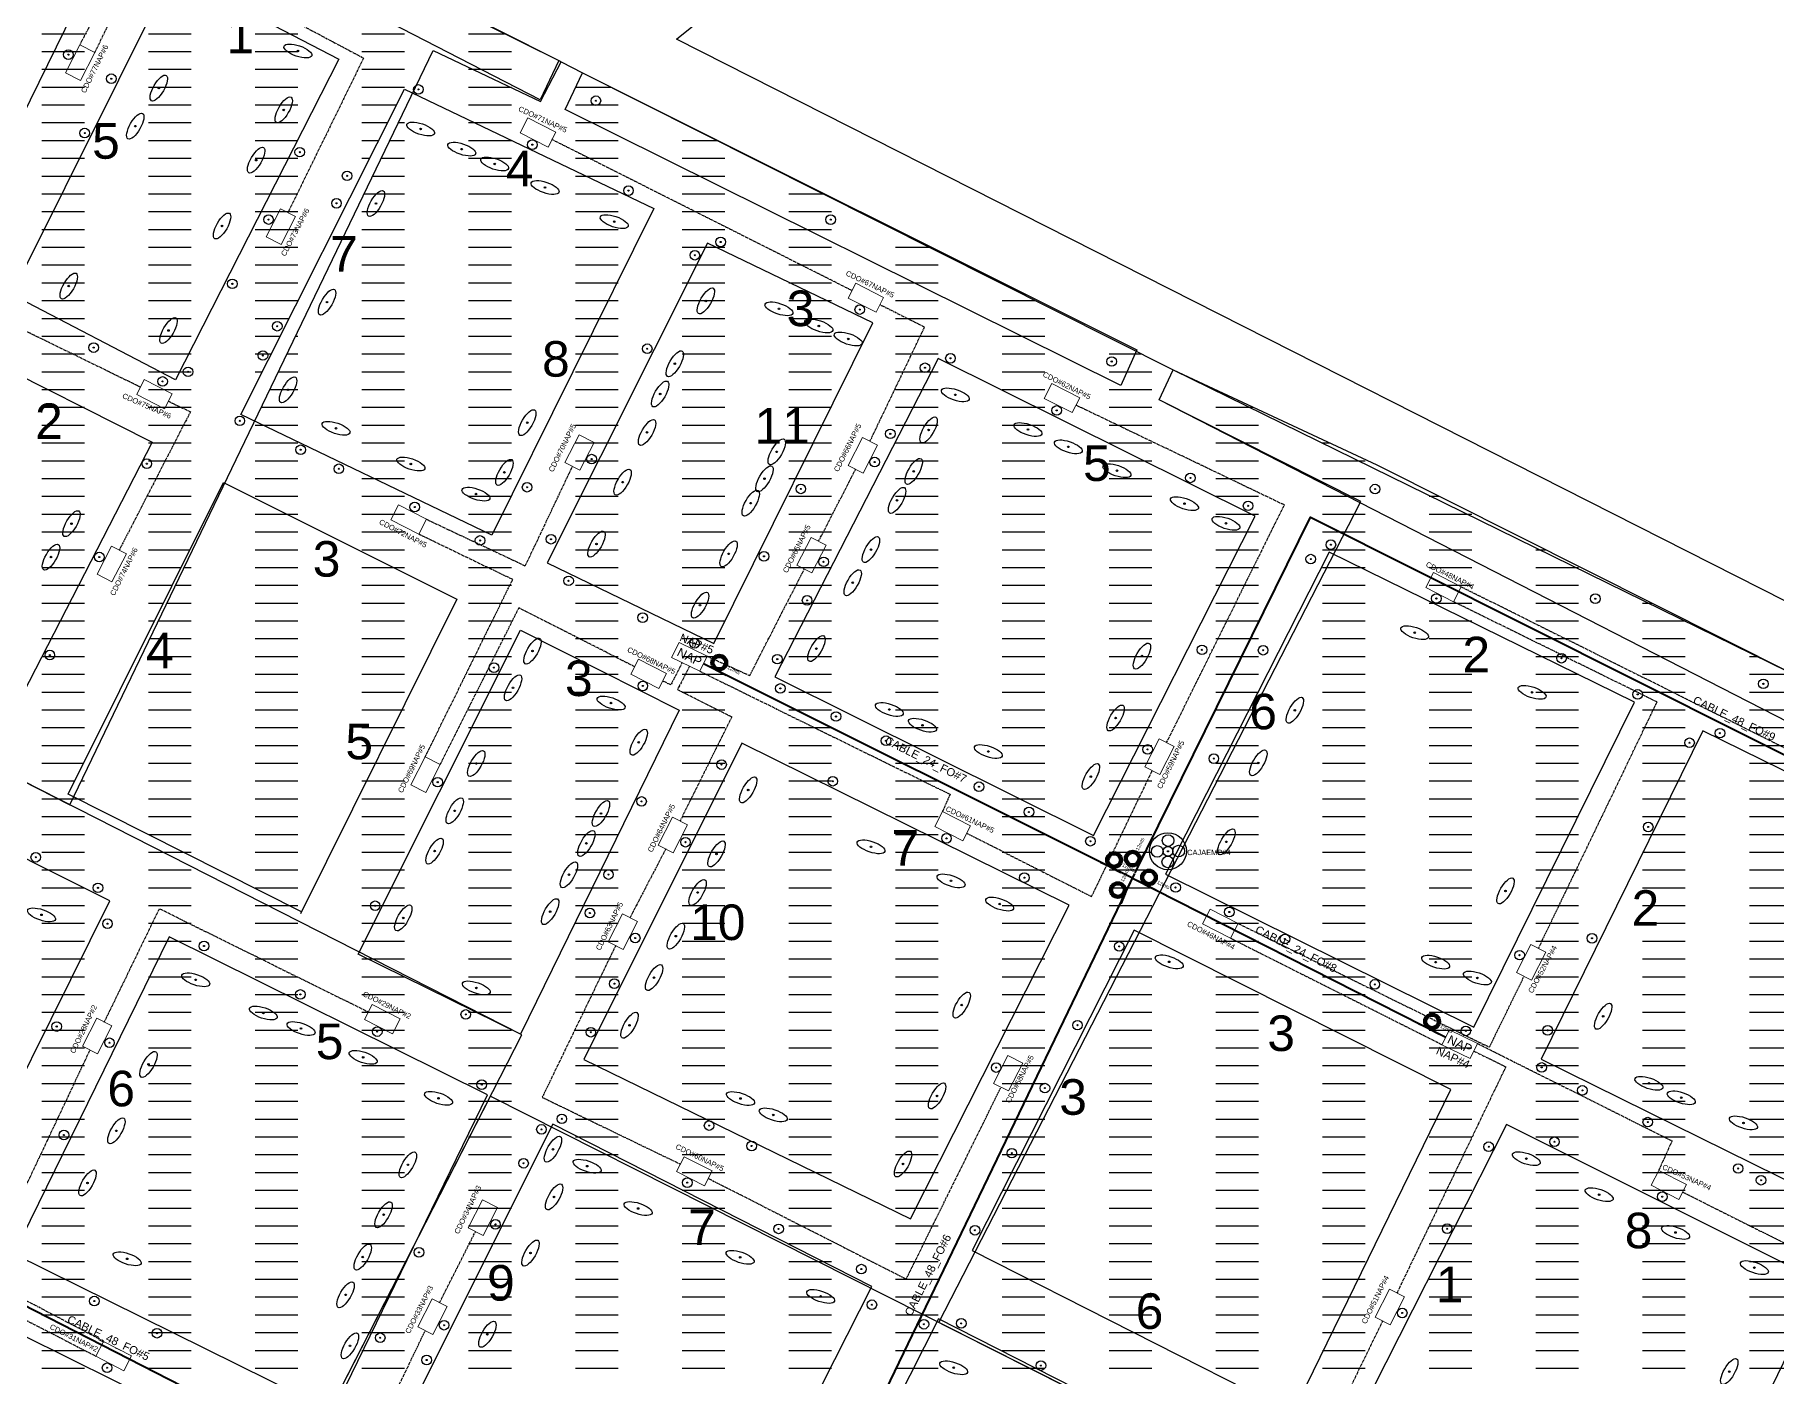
# Model space of a CAD drawing. Header units: metres. Extents: x 400841 to 403530, y 6344062 to 6346805.
# Drawn here: x 402178.1 to 402667.5, y 6345222.7 to 6345599.7 of the extents above; entities that cross this region are included whole.
import ezdxf
from ezdxf.enums import TextEntityAlignment as Align

# ---------------------------------------------------------------- set-up
doc = ezdxf.new("R2010")
doc.units = ezdxf.units.M
doc.header["$MEASUREMENT"] = 0
doc.linetypes.add('PHANTOM2', pattern=[1.25, 0.625, -0.125, 0.125, -0.125, 0.125, -0.125])
for name, color, linetype, lineweight in [('CDO', 10, 'Continuous', 20), ('Cluster', 62, 'Continuous', 30), ('Fibra_24_pelos_Diseño', 174, 'Continuous', 40), ('Fibra_48_pelos_Diseño', 32, 'Continuous', 40), ('Fibra_CDO_a_CDO', 12, 'PHANTOM2', 30), ('Fibra_NAP_a_CDO', 52, 'PHANTOM2', 30), ('NAP', 102, 'Continuous', 20)]:
    doc.layers.add(name, color=color, linetype=linetype, lineweight=lineweight)
for name, color, linetype in [('CDO_name', 1, 'Continuous'), ('Empalmes_Instalados', 212, 'Continuous'), ('HP_por_cuadra', 4, 'Continuous'), ('ID_CABLE', 7, 'Continuous'), ('Manzanas', 7, 'Continuous'), ('NAP_name', 102, 'Continuous'), ('Postes', 5, 'Continuous'), ('Propiedades_Servicio', 104, 'Continuous')]:
    doc.layers.add(name, color=color, linetype=linetype)
doc.layers.get('0').off()
doc.styles.get("Standard").update_dxf_attribs({"font": 'arial.ttf'})
pattern_1 = [(0, (0, 0), (0, 5), [12, -18])]

# ---------------------------------------------------------------- blocks, each defined once
blk = doc.blocks.new('Postes')
at = {"layer": 'Postes'}
for radius in [1.35, 0.15]:
    blk.add_circle((0, 0), radius, dxfattribs=at)
blk = doc.blocks.new('HP')
blk.add_point((0, 0))
at = {"layer": 'Propiedades_Servicio'}
blk.add_circle((0, 0), 0.219, dxfattribs=at)
blk.add_ellipse((0, 0), major_axis=(2.06, 3.57), ratio=0.36506, dxfattribs=at)
blk = doc.blocks.new('HP_contador')
at = {"layer": 'HP_por_cuadra'}
blk.add_attdef('8', (-3.87, -5.87), '', height=10, dxfattribs=at)
blk = doc.blocks.new('Empalmes')
at = {"layer": 'Empalmes_Instalados'}
for centre, radius in [((0, 0), 5.2), ((-3.01, -0.04), 1.64), ((0.04, 3.01), 1.64), ((3.01, 0.04), 1.64), ((-0.04, -3.01), 1.64)]:
    blk.add_circle(centre, radius, dxfattribs=at)
blk.add_point((0.01, 0), dxfattribs=at)
blk.add_point((0.01, 0), dxfattribs=at)
blk = doc.blocks.new('CDO')
at = {"layer": 'CDO'}
blk.add_lwpolyline([(-4.34, 2.51), (4.48, 2.35), (4.39, -2.37), (-4.43, -2.2)], close=True, dxfattribs=at)
at = {"layer": 'CDO', "color": 7, "flags": 2}
blk.add_attdef('CDO', (-3.67, -1.17), '', height=2.5, rotation=359.5887, dxfattribs=at)
blk = doc.blocks.new('NAP')
at = {"layer": 'NAP'}
blk.add_lwpolyline([(-4.46, -2.27), (4.36, -2.45), (4.46, 2.27), (-4.36, 2.45), (-4.46, -2.27)], dxfattribs=at)
at = {"layer": 'NAP', "color": 7}
blk.add_attdef('NAP', text='', height=2.5, rotation=359.0554, dxfattribs=at).set_placement((0.01, -1.26), align=Align.CENTER)
blk = doc.blocks.new('Ganancias')
for points in [[(0, -2.24), (-3.17, -2.3)], [(0, -1.58), (1.13, -1.51)], [(1.19, -1.91), (0, -1.88)], [(0, -2.24), (3.29, -2.28)]]:
    blk.add_lwpolyline(points)
for radius in [2.24, 1.88, 1.58]:
    blk.add_circle((0, 0), radius)
blk.add_attdef('10MTS', text='', height=1).set_placement((4.57, 0.44), align=Align.TOP_CENTER)
blk = doc.blocks.new('ACMAP_ANN_TEMPLATE_NAME_CAJA_DE_EMPALMES')
blk.add_attdef('NAME_CAJA_EMPALME', text='', height=1.5).set_placement((0, 0), align=Align.BOTTOM_LEFT)
blk = doc.blocks.new('ACMAP_ANN_TEMPLATE_NAME_CABLE')
blk.add_attdef('CABLE', text='', height=1.5).set_placement((0, 0), align=Align.MIDDLE)
blk = doc.blocks.new('ACMAP_ANN_TEMPLATE_NAME_CAJA_CDO')
at = {"layer": 'CDO_name'}
blk.add_attdef('NAME_CDO', text='', height=1.5, dxfattribs=at).set_placement((0, 0), align=Align.TOP_CENTER)
blk = doc.blocks.new('ACMAP_ANN_TEMPLATE_NAME_CAJA_NAP')
at = {"layer": 'NAP_name'}
blk.add_attdef('NAP', text='', height=1.5, dxfattribs=at).set_placement((0, 0), align=Align.TOP_CENTER)

msp = doc.modelspace()

# ---------------------------------------------------------------- hatches: boundary and pattern name
at = {"layer": 'Cluster', "transparency": 33554457}
h = msp.add_hatch(dxfattribs=at)
h.set_pattern_fill('ACAD_ISO03W100', color=1, style=2)
h.set_pattern_definition(pattern_1)
h.paths.add_polyline_path([(402281.95, 6345584.44), (402284.24, 6345583.35), (402290.01, 6345595.32), (402319.96, 6345581.05), (402320.15, 6345581.45), (402168.16, 6345659.62), (402172.73, 6345669.1), (402163.13, 6345673.92), (402158.83, 6345663.35), (401887.44, 6345799.15), (401885.82, 6345802.69), (401886.15, 6345806.56), (401888.08, 6345808.49), (401893.47, 6345809.44), (401876.07, 6345818.18), (401770.19, 6345596.43), (401906.27, 6345526.98), (401948.98, 6345615.28), (402037.53, 6345571.04), (401993.65, 6345482.39), (402012.67, 6345472.68), (402057.96, 6345560.46), (402145.73, 6345516.71), (402100.88, 6345427.67), (402117.1, 6345419.39), (402162.28, 6345509.71), (402211.05, 6345485.18), (402164.63, 6345395.13), (402181.48, 6345386.53), (402187.88, 6345383.28), (402188.95, 6345385.51), (402187.39, 6345386.29), (402231.11, 6345473.88), (402231.44, 6345473.72), (402239.83, 6345491.16), (402235.95, 6345493.02)])
h.paths.add_polyline_path([(402045.42, 6345589.37), (401957.13, 6345633.23), (402003.56, 6345722.91), (402091.79, 6345679.15)], flags=16)
h.paths.add_polyline_path([(402064.38, 6345581.84), (402108.46, 6345670.7), (402198.7, 6345625.96), (402154.88, 6345536.91)], flags=16)
h.paths.add_polyline_path([(402063.73, 6345577.98), (402071.65, 6345574.08), (402069.56, 6345569.85), (402061.65, 6345573.75)], flags=16)
h.paths.add_polyline_path([(402063.71, 6345577.42), (402071.29, 6345573.73), (402069.64, 6345570.36), (402062.06, 6345574.05)], flags=0)
h.paths.add_polyline_path([(401941.24, 6345640.97), (401852.02, 6345685.07), (401895.38, 6345774.32), (401986.16, 6345730.22)], flags=16)
h.paths.add_polyline_path([(401930.64, 6345624.12), (401887.56, 6345537.39), (401797.47, 6345583.35), (401839.97, 6345670)], flags=16)
h.paths.add_polyline_path([(402171.63, 6345526.68), (402216.64, 6345617.22), (402263.54, 6345592.87), (402217.63, 6345502.73)], flags=16)
h.paths.add_polyline_path([(402057.96, 6345560.46), (402012.67, 6345472.68), (402022.55, 6345467.64), (402101.13, 6345428.17), (402145.73, 6345516.71)], flags=17)
h.paths.add_polyline_path([(402037.53, 6345571.04), (401948.98, 6345615.28), (401906.27, 6345526.98), (401957.17, 6345501.01), (401993.76, 6345482.6)], flags=17)
h.paths.add_polyline_path([(402211.05, 6345485.18), (402162.28, 6345509.71), (402117.1, 6345419.39), (402164.63, 6345395.13)], flags=17)
h.paths.add_polyline_path([(401939.55, 6345786.28), (401893.47, 6345809.44), (401888.08, 6345808.49), (401886.15, 6345806.56), (401885.82, 6345802.69), (401887.44, 6345799.15), (402158.83, 6345663.35), (402163.02, 6345673.66)], flags=17)
h.paths.add_polyline_path([(402172.37, 6345668.34), (402168.16, 6345659.62), (402320.15, 6345581.45), (402325.32, 6345592.42), (402323.08, 6345593.55)])
h = msp.add_hatch(dxfattribs=at)
h.set_pattern_fill('ACAD_ISO03W100', color=6, style=2)
h.set_pattern_definition(pattern_1)
h.paths.add_polyline_path([(402550.77, 6345468.51), (402494.14, 6345497.11), (402498.02, 6345505.51), (402331.97, 6345589.01), (402326.05, 6345592.05), (402320.19, 6345580.94), (402290.01, 6345595.32), (402187.88, 6345383.28), (402314.93, 6345318.65), (402306.12, 6345301.44), (402432.16, 6345237.89)])
h.paths.add_polyline_path([(402367.07, 6345425.06), (402364.99, 6345420.83), (402357.07, 6345424.73), (402359.16, 6345428.96)], flags=16)
h.paths.add_polyline_path([(402357.49, 6345425.04), (402365.07, 6345421.34), (402366.71, 6345424.71), (402359.13, 6345428.41)], flags=8)
h = msp.add_hatch(dxfattribs=at)
h.set_pattern_fill('ACAD_ISO03W100', color=5, style=2)
h.set_pattern_definition(pattern_1)
h.paths.add_polyline_path([(402768.82, 6345371.61), (402554.66, 6345479.15), (402498.02, 6345505.51), (402494.14, 6345497.11), (402550.77, 6345468.51), (402432.16, 6345237.89), (402518.93, 6345194.13), (402521.05, 6345193.03), (402476.28, 6345105.91), (402604.52, 6345038.07)])
h.paths.add_polyline_path([(402583.6, 6345316.21), (402581.52, 6345311.98), (402573.6, 6345315.88), (402575.69, 6345320.11)], flags=16)
h.paths.add_polyline_path([(402574.01, 6345316.19), (402581.59, 6345312.49), (402583.24, 6345315.86), (402575.66, 6345319.56)], flags=8)
h = msp.add_hatch(dxfattribs=at)
h.set_pattern_fill('ACAD_ISO03W100', color=4, style=2)
h.set_pattern_definition(pattern_1)
h.paths.add_polyline_path([(402314.93, 6345318.65), (402187.88, 6345383.28), (402187.87, 6345383.27), (402181.48, 6345386.53), (402013.66, 6345471.89), (401892.44, 6345240.31), (402197.31, 6345088.77)])
h.paths.add_polyline_path([(402053.04, 6345318.43), (402048.84, 6345320.56), (402052.82, 6345328.43), (402057.03, 6345326.3)], flags=16)
h.paths.add_polyline_path([(402052.74, 6345318.85), (402056.52, 6345326.38), (402053.17, 6345328.07), (402049.39, 6345320.53)], flags=8)
h = msp.add_hatch(dxfattribs=at)
h.set_pattern_fill('ACAD_ISO03W100', color=2, style=2)
h.set_pattern_definition(pattern_1)
h.paths.add_polyline_path([(402521.05, 6345193.03), (402432.15, 6345237.86), (402306.13, 6345301.44), (402197.31, 6345088.77), (402538.37, 6344919.94), (402547.95, 6344922.76), (402604.77, 6345037.9), (402476.28, 6345105.91)])
h.paths.add_polyline_path([(402363.82, 6345148.86), (402361.74, 6345144.63), (402353.82, 6345148.53), (402355.91, 6345152.76)], flags=16)
h.paths.add_polyline_path([(402354.24, 6345148.84), (402361.82, 6345145.14), (402363.46, 6345148.51), (402355.88, 6345152.21)], flags=8)

# ---------------------------------------------------------------- linework, layer by layer
at = {"layer": 'Cluster'}
for points in [[(401770.19, 6345596.43), (402187.87, 6345383.27), (402290.01, 6345595.32), (402320.19, 6345580.94), (402326.05, 6345592.05), (401876.07, 6345818.18), (401770.19, 6345596.43)], [(402326.05, 6345592.05), (402331.97, 6345589.01), (402498.02, 6345505.51)], [(402604.5, 6345038.04), (402476.28, 6345105.91), (402521.05, 6345193.03), (402432.15, 6345237.86), (402550.77, 6345468.51), (402494.14, 6345497.11), (402498.02, 6345505.51), (402555.31, 6345478.84), (402556.01, 6345478.47), (402768.82, 6345371.61), (402604.5, 6345038.04)]]:
    msp.add_lwpolyline(points, dxfattribs=at)
for points in [[(402314.93, 6345318.65), (402013.31, 6345472.07), (401892.08, 6345240.49), (402197.31, 6345088.77)], [(402521.05, 6345193.03), (402476.28, 6345105.91), (402604.78, 6345037.93), (402547.95, 6344922.76), (402538.37, 6344919.94), (402197.31, 6345088.77), (402306.13, 6345301.44), (402518.93, 6345194.13)]]:
    msp.add_lwpolyline(points, close=True, dxfattribs=at)
at = {"layer": 'Fibra_24_pelos_Diseño', "ltscale": 15}
for points in [[(402486.63, 6345362.65), (402366.03, 6345422.95)], [(402486.63, 6345362.65), (402574.64, 6345318)]]:
    msp.add_lwpolyline(points, dxfattribs=at)
at = {"layer": 'Fibra_48_pelos_Diseño'}
for points in [[(402487.37, 6345364.16), (402536.65, 6345464.12), (402749.83, 6345357.23), (402846.8, 6345544.67), (402873.33, 6345677.71), (402756.34, 6345734.73)], [(402362.78, 6345146.75), (402378.57, 6345138.58), (402487.29, 6345364)], [(402036.41, 6345253.48), (402029.84, 6345256.78), (402052.43, 6345301.24), (402054, 6345304.75), (402354.87, 6345150.65)]]:
    msp.add_lwpolyline(points, dxfattribs=at)
at = {"layer": 'Fibra_CDO_a_CDO'}
for points in [[(402146.14, 6345658.61), (402206.36, 6345626.87), (402190.69, 6345596.88)], [(402194.89, 6345594.73), (402210.04, 6345625.23), (402270.45, 6345593.15), (402249.2, 6345549.67)], [(402407.73, 6345527.82), (402323.39, 6345570.26)], [(402412.82, 6345485.46), (402428.14, 6345517.53), (402415.59, 6345523.81)], [(402153.08, 6345499.34), (402164.78, 6345521.71), (402207.75, 6345500.71)], [(402215.61, 6345496.7), (402221.79, 6345493.74), (402201.76, 6345454.83)], [(402496.18, 6345400.77), (402529.29, 6345467.57), (402470.73, 6345495.6)], [(402288.13, 6345463.55), (402315.92, 6345450.45), (402329.17, 6345478.39)], [(402398.38, 6345457.38), (402408.79, 6345477.61)], [(402287.79, 6345396.78), (402312.38, 6345446.61), (402285.99, 6345459.35)], [(402600.72, 6345342.97), (402634.06, 6345412.2), (402576.89, 6345440.37)], [(402579.04, 6345444.57), (402707.51, 6345380.6)], [(402346.71, 6345422.1), (402314.07, 6345438.66), (402291.99, 6345394.63)], [(402439.99, 6345375.32), (402475.12, 6345357.51), (402492.15, 6345392.92)], [(402355.41, 6345370.9), (402345.36, 6345351.61)], [(402197.59, 6345322.25), (402213.07, 6345354.12), (402271.82, 6345325.08)], [(402516.32, 6345349.96), (402586.94, 6345315.18), (402596.7, 6345335.12)], [(402341.33, 6345343.76), (402320.68, 6345301.1), (402359.53, 6345282.32)], [(402197.4, 6345232.54), (402163.39, 6345250.39), (402193.57, 6345314.4)], [(402367.39, 6345278.31), (402423.01, 6345250.03), (402449.65, 6345303.95)], [(402087.49, 6345283.85), (402195.22, 6345228.36)], [(402641.3, 6345274.47), (402688.63, 6345250.73), (402674.79, 6345222.78)], [(402291.82, 6345243.36), (402301.95, 6345263.4)], [(402301.97, 6345179.77), (402269.2, 6345196.99), (402287.79, 6345235.51), (402287.79, 6345235.51)], [(402556.93, 6345238.26), (402535.97, 6345195.23), (402497.95, 6345214.37)]]:
    msp.add_lwpolyline(points, dxfattribs=at)
at = {"layer": 'Fibra_NAP_a_CDO'}
for points in [[(402367.07, 6345425.06), (402379.01, 6345419.62), (402394.35, 6345449.53)], [(402360.06, 6345423.26), (402356.8, 6345417), (402354.56, 6345418.09)], [(402362.11, 6345422.25), (402358.7, 6345415.69), (402373.95, 6345408.02), (402359.44, 6345378.75)], [(402364.99, 6345420.83), (402435.32, 6345386.26), (402433.21, 6345381.44)], [(402573.6, 6345315.88), (402514.14, 6345345.79)], [(402582.56, 6345314.1), (402591.54, 6345309.66), (402560.95, 6345246.11)], [(402583.6, 6345316.21), (402638.27, 6345288.87), (402634.52, 6345280.59)]]:
    msp.add_lwpolyline(points, dxfattribs=at)
at = {"layer": 'Manzanas'}
for points in [[(402472.07, 6345708.94), (402822.47, 6345532.26), (402753.37, 6345398.34), (402358.41, 6345598.46), (402402.23, 6345633.57), (402415.1, 6345679.52), (402477.26, 6345643.1), (402492.38, 6345660.51), (402443.44, 6345692.98), (402472.07, 6345708.94)], [(402108.46, 6345670.7), (402064.38, 6345581.84), (402154.88, 6345536.91), (402198.7, 6345625.96), (402108.46, 6345670.7)], [(402168.16, 6345659.62), (402172.37, 6345668.34), (402325.33, 6345592.43), (402320.15, 6345581.45), (402168.16, 6345659.62)], [(402263.54, 6345592.87), (402217.63, 6345502.73), (402171.63, 6345526.68), (402216.64, 6345617.22), (402263.54, 6345592.87)], [(402327.12, 6345578.68), (402331.97, 6345589.01), (402487.84, 6345511.16), (402483.31, 6345501.15), (402327.12, 6345578.68)], [(402352.03, 6345550.84), (402306.53, 6345459.11), (402235.95, 6345493.02), (402281.95, 6345584.44), (402352.03, 6345550.84)], [(402367.1, 6345541.17), (402322.04, 6345451.27), (402368.89, 6345428.64), (402413.58, 6345518.76), (402367.1, 6345541.17)], [(402116.69, 6345418.56), (402162.28, 6345509.71), (402211.05, 6345485.18), (402164.28, 6345394.45)], [(402521.13, 6345464.38), (402431.96, 6345508.69), (402386.11, 6345419.27), (402475.67, 6345374.7), (402521.13, 6345464.38)], [(402494.14, 6345497.11), (402498.02, 6345505.51), (402752.2, 6345380.82), (402746.4, 6345367.82), (402494.14, 6345497.11)], [(402253, 6345353.23), (402187.39, 6345386.29), (402231.11, 6345473.88), (402296.66, 6345441.11), (402252.73, 6345352.7)], [(402627.76, 6345412.11), (402541.92, 6345454.26), (402495.85, 6345363.78), (402582.6, 6345320.83), (402627.76, 6345412.11)], [(402268.93, 6345341.33), (402314.57, 6345432.36), (402359.14, 6345409.86), (402314.57, 6345318.83), (402268.93, 6345341.33)], [(402199.1, 6345356.32), (402108.93, 6345401.44), (402065.03, 6345313), (402155.08, 6345267.7), (402199.1, 6345356.32)], [(402601.46, 6345311.83), (402690.67, 6345267.77), (402735.71, 6345360.44), (402646.91, 6345404.14), (402601.46, 6345311.83)], [(402376.79, 6345400.66), (402332.36, 6345311.69), (402424.25, 6345266.99), (402468.82, 6345355.08), (402376.79, 6345400.66)], [(402531.65, 6345212.37), (402576.05, 6345303.28), (402487.04, 6345348.06), (402441.55, 6345258.02), (402531.65, 6345212.37)], [(402172.17, 6345257.11), (402261.87, 6345212.69), (402305.29, 6345301.78), (402215.86, 6345346.23), (402172.17, 6345257.11)], [(402413.3, 6345247.9), (402323.67, 6345293.58), (402278.84, 6345204.07), (402368.06, 6345158.68), (402413.3, 6345247.9)], [(402591.74, 6345293.43), (402546.47, 6345204.14), (402636.56, 6345158.43), (402680.61, 6345249.1), (402591.74, 6345293.43)], [(402208.3, 6345104.55), (402117.08, 6345149.17), (402161.73, 6345240.62), (402251.72, 6345196.07), (402208.01, 6345103.6)], [(402519.79, 6345194.28), (402432.06, 6345238.82), (402387.55, 6345150.87), (402476.28, 6345105.91), (402519.79, 6345194.28)]]:
    msp.add_lwpolyline(points, dxfattribs=at)

# ---------------------------------------------------------------- block references
at = {"layer": 'CDO'}
for p, rotation in [((402190.83, 6345591.83), 63.90027198787766), ((402319.41, 6345572.21), 334.0033842044514), ((402247.24, 6345545.7), 63.90027198787766), ((402411.6, 6345525.76), 334.0033842044514), ((402211.63, 6345498.65), 334.0033842044514), ((402466.75, 6345497.56), 334.0033842044514), ((402331.23, 6345482.26), 63.90027198787766), ((402410.86, 6345481.48), 63.90027198787766), ((402283.08, 6345463.4), 334.0033842044514), ((402199.72, 6345450.89), 63.90027198787766), ((402396.42, 6345453.4), 63.90027198787766), ((402573.98, 6345444.42), 334.0033842044514), ((402350.58, 6345420.04), 334.0033842044514), ((402494.22, 6345396.79), 63.90027198787766), ((402287.93, 6345391.73), 63.90027198787766), ((402436.01, 6345377.28), 334.0033842044514), ((402357.47, 6345374.77), 63.90027198787766), ((402343.4, 6345347.63), 63.90027198787766), ((402511.23, 6345349.85), 334.0033842044514), ((402598.76, 6345338.99), 63.90027198787766), ((402195.63, 6345318.27), 63.90027198787766), ((402275.7, 6345323.02), 334.0033842044514), ((402451.72, 6345307.83), 63.90027198787766), ((402363.41, 6345280.26), 334.0033842044514), ((402637.32, 6345276.42), 334.0033842044514), ((402304.01, 6345267.27), 63.90027198787766), ((402289.86, 6345239.38), 63.90027198787766), ((402558.99, 6345242.13), 63.90027198787766), ((402200.16, 6345228.35), 333.4595966738368)]:
    msp.add_blockref('CDO', p, dxfattribs=dict(at, rotation=rotation))
at = {"layer": 'CDO_name'}
for p, rotation, values in [((402194.18, 6345590.45), 63.90021042202357, {'NAME_CDO': 'CDO#77NAP#6'}), ((402321.16, 6345576.6), 335.1188058419224, {'NAME_CDO': 'CDO#71NAP#5'}), ((402250.56, 6345544.55), 62.42186779636727, {'NAME_CDO': 'CDO#73NAP#6'}), ((402413.16, 6345530.3), 334.2548509033337, {'NAME_CDO': 'CDO#67NAP#5'}), ((402468.5, 6345501.79), 333.1970106458234, {'NAME_CDO': 'CDO#62NAP#5'}), ((402209.85, 6345496.09), 336.2943557786651, {'NAME_CDO': 'CDO#75NAP#6'}), ((402325.65, 6345483.95), 63.59399141412216, {'NAME_CDO': 'CDO#70NAP#5'}), ((402405.85, 6345484.02), 63.60998846309785, {'NAME_CDO': 'CDO#66NAP#5'}), ((402281.92, 6345460.24), 332.4785441225862, {'NAME_CDO': 'CDO#72NAP#5'}), ((402391.55, 6345455.59), 63.2835955014958, {'NAME_CDO': 'CDO#65NAP#5'}), ((402202.41, 6345449.18), 63.4102014725387, {'NAME_CDO': 'CDO#74NAP#6'}), ((402576.19, 6345448.41), 333.4596541454629, {'NAME_CDO': 'CDO#48NAP#4'}), ((402351.71, 6345424.52), 333.9806065492324, {'NAME_CDO': 'CDO#68NAP#5'}), ((402496.68, 6345394.93), 63.80701330683379, {'NAME_CDO': 'CDO#59NAP#5'}), ((402283.28, 6345393.8), 63.93137672947234, {'NAME_CDO': 'CDO#69NAP#5'}), ((402353.5, 6345377.1), 63.62497163130332, {'NAME_CDO': 'CDO#64NAP#5'}), ((402441.26, 6345379.85), 334.494305956479, {'NAME_CDO': 'CDO#61NAP#5'}), ((402338.9, 6345349.54), 64.01696828302778, {'NAME_CDO': 'CDO#63NAP#5'}), ((402509.03, 6345347.28), 332.4725285814512, {'NAME_CDO': 'CDO#46NAP#4'}), ((402601.2, 6345337.44), 61.99491735403308, {'NAME_CDO': 'CDO#52NAP#4'}), ((402277.38, 6345327.7), 333.4595976072534, {'NAME_CDO': 'CDO#29NAP#2'}), ((402191.07, 6345320.61), 64.41602605650264, {'NAME_CDO': 'CDO#28NAP#2'}), ((402454.24, 6345306.6), 62.69808212463739, {'NAME_CDO': 'CDO#58NAP#5'}), ((402365.32, 6345284.84), 333.9319239420236, {'NAME_CDO': 'CDO#60NAP#5'}), ((402642.74, 6345279.31), 335.6976376872078, {'NAME_CDO': 'CDO#53NAP#4'}), ((402299.07, 6345269.85), 64.36539988511491, {'NAME_CDO': 'CDO#34NAP#3'}), ((402554.19, 6345244.58), 63.75204741419734, {'NAME_CDO': 'CDO#51NAP#4'}), ((402285.42, 6345241.8), 63.02856080127152, {'NAME_CDO': 'CDO#33NAP#3'}), ((402189.38, 6345234.15), 333.3281103181827, {'NAME_CDO': 'CDO#31NAP#2'})]:
    msp.add_blockref('ACMAP_ANN_TEMPLATE_NAME_CAJA_CDO', p, dxfattribs=dict(at, rotation=rotation)).add_auto_attribs(values)
at = {"layer": 'Cluster', "rotation": 334.9351310527323}
for p in [(402362.07, 6345424.89), (402578.6, 6345316.05)]:
    msp.add_blockref('NAP', p, dxfattribs=at).add_auto_attribs({'NAP': 'NAP'})
at = {"layer": 'Empalmes_Instalados'}
msp.add_blockref('Empalmes', (402496.57, 6345370.26), dxfattribs=at)
msp.add_blockref('ACMAP_ANN_TEMPLATE_NAME_CAJA_DE_EMPALMES', (402501.97, 6345368.72), dxfattribs=at).add_auto_attribs({'NAME_CAJA_EMPALME': 'CAJAEMP#4'})
at = {"layer": 'Fibra_24_pelos_Diseño', "rotation": 333.5205212744322}
for p in [(402370.45, 6345423.26), (402481.43, 6345367.77), (402491.25, 6345362.91), (402570.83, 6345322.44)]:
    msp.add_blockref('Ganancias', p, dxfattribs=at).add_auto_attribs({'10MTS': '12mts'})
at = {"layer": 'Fibra_48_pelos_Diseño'}
for p, rotation in [((402486.66, 6345368.21), 63.89010271768259), ((402482.51, 6345359.35), 65.53847070891244)]:
    msp.add_blockref('Ganancias', p, dxfattribs=dict(at, rotation=rotation)).add_auto_attribs({'10MTS': '12mts'})
at = {"layer": 'ID_CABLE', "color": 7, "xscale": 1.5, "yscale": 1.5, "zscale": 1.5}
for p, rotation, values in [((402655.64, 6345407.27), 334.5073340209968, {'CABLE': 'CABLE_48_FO#9'}), ((402428.39, 6345395.74), 333.4364691812672, {'CABLE': 'CABLE_24_FO#7'}), ((402532.47, 6345342.52), 333.0985453736831, {'CABLE': 'CABLE_24_FO#8'}), ((402429.37, 6345251.02), 63.33550940527958, {'CABLE': 'CABLE_48_FO#6'}), ((402198.6, 6345233.22), 334.2356438567206, {'CABLE': 'CABLE_48_FO#5'})]:
    msp.add_blockref('ACMAP_ANN_TEMPLATE_NAME_CABLE', p, dxfattribs=dict(at, rotation=rotation)).add_auto_attribs(values)
at = {"layer": 'Manzanas'}
for p in [(402285.88, 6345584.33), (402335.77, 6345581.16), (402317.89, 6345568.81), (402344.93, 6345555.89), (402401.78, 6345547.74), (402363.59, 6345537.75), (402370.84, 6345541.47), (402409.95, 6345522.48), (402194.6, 6345511.79), (402435.44, 6345508.78), (402480.76, 6345507.88), (402428.28, 6345506.12), (402213.97, 6345502.28), (402465.3, 6345494.13), (402235.68, 6345491.21), (402252.78, 6345483.08), (402263.51, 6345477.73), (402502.89, 6345475.18), (402554.8, 6345472.03), (402284.85, 6345466.99), (402519.11, 6345467.33), (402303.21, 6345457.59), (402542.37, 6345456.4), (402536.71, 6345452.35), (402328.09, 6345446.24), (402572.02, 6345441.28), (402616.7, 6345441.22), (402348.9, 6345435.91), (402363.5, 6345428.68), (402607.21, 6345424.5), (402348.96, 6345416.7), (402387.62, 6345416.01), (402628.61, 6345414.33), (402663.94, 6345417.3), (402403.27, 6345408.13), (402417.33, 6345401.31), (402643.19, 6345400.74), (402651.74, 6345403.44), (402402.36, 6345389.93), (402443.45, 6345388.38), (402457.5, 6345381.27), (402434.33, 6345373.88), (402474.79, 6345373.08), (402178.32, 6345368.57), (402456.22, 6345362.83), (402195.81, 6345359.98), (402498.73, 6345360.07), (402513.84, 6345353.18), (402225.61, 6345343.63), (402529.46, 6345345.62), (402554.73, 6345332.84), (402252.69, 6345330.02), (402299.19, 6345324.4), (402274.31, 6345319.58), (402580.29, 6345319.77), (402601.63, 6345309.5), (402303.68, 6345304.67), (402613.07, 6345303.05), (402326.2, 6345295.06), (402367.6, 6345293.17), (402631.45, 6345294.14), (402379.54, 6345287.44), (402605.23, 6345288.61), (402656.87, 6345281.11), (402663.3, 6345277.81), (402361.46, 6345277.13), (402387.13, 6345264.14), (402410.39, 6345252.83), (402194.79, 6345243.85), (402212.39, 6345234.82), (402438.47, 6345237.58), (402460.87, 6345225.73)]:
    msp.add_blockref('Postes', p, dxfattribs=at)
for p, rotation in [((402635.52, 6345273.18), 0.09450695047711309), ((402198.37, 6345225.1), 180.1267967504822)]:
    msp.add_blockref('Postes', p, dxfattribs=dict(at, rotation=rotation))
at = {"layer": 'NAP_name', "xscale": 1.5, "yscale": 1.5, "zscale": 1.5}
for p, rotation, values in [((402364.57, 6345429.62), 337.1576108709808, {'NAP': 'NAP#5'}), ((402577.19, 6345313.31), 334.8563348237357, {'NAP': 'NAP#4'})]:
    msp.add_blockref('ACMAP_ANN_TEMPLATE_NAME_CAJA_NAP', p, dxfattribs=dict(at, rotation=rotation)).add_auto_attribs(values)
at = {"layer": 'Postes'}
for p in [(402187.49, 6345594.11), (402199.55, 6345587.34), (402192.08, 6345572.07), (402252.52, 6345566.7), (402265.84, 6345560.05), (402262.86, 6345552.34), (402243.75, 6345547.77), (402233.58, 6345529.7), (402246.2, 6345517.8), (402242.17, 6345509.57), (402350.2, 6345511.47), (402221.13, 6345504.98), (402418.53, 6345487.55), (402209.54, 6345479.17), (402334.57, 6345480.45), (402414.12, 6345479.62), (402316.43, 6345472.55), (402393.38, 6345472.08), (402323.15, 6345457.94), (402196.18, 6345452.92), (402383.02, 6345453.13), (402399.78, 6345451.59), (402395.14, 6345440.75), (402182.28, 6345425.4), (402386.76, 6345424.23), (402506.13, 6345426.85), (402523.33, 6345426.75), (402307.11, 6345421.86), (402490.85, 6345398.86), (402509.48, 6345396.29), (402371.09, 6345394.61), (402291.3, 6345389.67), (402348.6, 6345384.25), (402631.58, 6345377.08), (402360.95, 6345372.8), (402496.6, 6345370.24), (402339.32, 6345363.71), (402273.73, 6345354.93), (402334.08, 6345352.9), (402198.48, 6345349.9), (402346.82, 6345345.87), (402615.78, 6345345.8), (402482.88, 6345343.51), (402595.42, 6345341.06), (402340.97, 6345333.04), (402471.14, 6345321.38), (402184.2, 6345321), (402199.05, 6345316.43), (402334.35, 6345319.4), (402603.31, 6345319.94), (402448.28, 6345309.47), (402461.99, 6345303.69), (402320.47, 6345292.09), (402186.23, 6345290.51), (402586.74, 6345287.22), (402315.43, 6345282.58), (402452.69, 6345285.41), (402307.53, 6345265.41), (402442.32, 6345263.75), (402575.06, 6345264.18), (402286.04, 6345257.53), (402413.35, 6345242.82), (402562.43, 6345240.5), (402275.14, 6345233.54), (402293.1, 6345237.07), (402427.98, 6345237.34), (402288.2, 6345227.29)]:
    msp.add_blockref('Postes', p, dxfattribs=at)
at = {"layer": 'Propiedades_Servicio'}
for p, values in [((402235.79, 6345600.38), {'8': '1'}), ((402198.03, 6345570.74), {'8': '5'}), ((402314.34, 6345562.98), {'8': '4'}), ((402264.91, 6345538.98), {'8': '7'}), ((402393.29, 6345523.69), {'8': '3'}), ((402324.51, 6345509.49), {'8': '8'}), ((402182, 6345491.98), {'8': '2'}), ((402384.25, 6345490.7), {'8': '11'}), ((402476.58, 6345480.18), {'8': '5'}), ((402260.05, 6345453.29), {'8': '3'}), ((402213.18, 6345427.53), {'8': '4'}), ((402583.22, 6345426.4), {'8': '2'}), ((402330.95, 6345419.74), {'8': '3'}), ((402523.32, 6345410.39), {'8': '6'}), ((402269.22, 6345401.97), {'8': '5'}), ((402422.74, 6345372.1), {'8': '7'}), ((402630.77, 6345355.17), {'8': '2'}), ((402366.14, 6345351.17), {'8': '10'}), ((402528.37, 6345319.99), {'8': '3'}), ((402260.9, 6345317.7), {'8': '5'}), ((402202.32, 6345304.44), {'8': '6'}), ((402469.89, 6345302.07), {'8': '3'}), ((402365.59, 6345265.48), {'8': '7'}), ((402628.84, 6345264.56), {'8': '8'}), ((402309.05, 6345249.84), {'8': '9'}), ((402575.74, 6345249.4), {'8': '1'}), ((402491.38, 6345241.9), {'8': '6'})]:
    msp.add_blockref('HP_contador', p, dxfattribs=at).add_auto_attribs(values)
at = {"layer": 'Propiedades_Servicio', "rotation": 281.2153719011788}
for p in [(402252, 6345595.14), (402286.51, 6345573.22), (402298.07, 6345567.56), (402307.32, 6345563.4), (402321.49, 6345556.78), (402340.92, 6345547.19), (402387.22, 6345522.69), (402398.45, 6345517.88), (402406.7, 6345514.22), (402436.82, 6345498.51), (402262.73, 6345489.12), (402457.21, 6345488.76), (402468.56, 6345483.9), (402283.76, 6345479.07), (402482.23, 6345477.19), (402302.05, 6345470.62), (402501.22, 6345467.94), (402512.88, 6345462.41), (402565.94, 6345431.68), (402598.94, 6345414.91), (402340.04, 6345411.9), (402418.26, 6345410.09), (402427.58, 6345405.67), (402446.09, 6345398.28), (402413.11, 6345371.5), (402435.62, 6345361.94), (402449.27, 6345355.41), (402179.92, 6345352.38), (402496.93, 6345339.18), (402571.82, 6345339.1), (402223.29, 6345334.13), (402583.56, 6345334.64), (402302.17, 6345331.85), (402242.3, 6345324.8), (402252.9, 6345320.44), (402270.35, 6345312.34), (402631.78, 6345305.05), (402291.54, 6345300.83), (402376.43, 6345300.77), (402640.87, 6345300.98), (402385.63, 6345296.17), (402658.35, 6345293.92), (402333.31, 6345281.75), (402597.32, 6345283.87), (402617.79, 6345273.75), (402347.64, 6345269.86), (402639.26, 6345263.13), (402204.02, 6345255.73), (402376.32, 6345256.15), (402661.43, 6345253.26), (402398.94, 6345245.16), (402436.35, 6345225.11)]:
    msp.add_blockref('HP', p, dxfattribs=at)
at = {"layer": 'Propiedades_Servicio'}
for p in [(402212.9, 6345584.72), (402248.01, 6345578.57), (402206.29, 6345574.02), (402240.26, 6345564.45), (402273.94, 6345552.29), (402230.68, 6345545.96), (402187.59, 6345529.09), (402260.21, 6345524.57), (402366.68, 6345524.9), (402215.63, 6345516.58), (402357.97, 6345507.26), (402249.24, 6345499.91), (402353.83, 6345498.75), (402316.47, 6345490.69), (402350.16, 6345487.95), (402429.29, 6345488.64), (402386.61, 6345482.49), (402310.05, 6345476.73), (402425.1, 6345477), (402343.29, 6345473.98), (402383.17, 6345474.94), (402379.28, 6345468.07), (402420.44, 6345468.86), (402188.36, 6345462.31), (402335.95, 6345456.58), (402182.6, 6345452.92), (402373.08, 6345453.83), (402413.07, 6345455.02), (402407.95, 6345445.71), (402365.06, 6345439.41), (402317.95, 6345426.51), (402397.76, 6345427.2), (402489.27, 6345425.11), (402312.48, 6345416.17), (402481.85, 6345407.7), (402532.25, 6345409.87), (402347.8, 6345400.88), (402302.14, 6345394.91), (402521.98, 6345395.08), (402378.57, 6345387.49), (402474.9, 6345391.24), (402296.08, 6345381.61), (402337.2, 6345380.86), (402513.01, 6345372.91), (402290.42, 6345370.3), (402333.09, 6345372.45), (402369.68, 6345369.5), (402328.2, 6345363.65), (402364.36, 6345358.66), (402591.46, 6345359.1), (402322.91, 6345353.28), (402281.63, 6345351.52), (402358.24, 6345346.38), (402352.12, 6345334.75), (402438.59, 6345327.04), (402618.91, 6345323.87), (402345.21, 6345321.35), (402210.01, 6345310.36), (402431.68, 6345301.5), (402200.97, 6345291.68), (402323.7, 6345286.52), (402282.92, 6345282.15), (402422.11, 6345282.37), (402192.87, 6345277.05), (402324.01, 6345273.11), (402276.09, 6345268.11), (402270.23, 6345256.23), (402317.39, 6345257.35), (402265.4, 6345245.61), (402266.62, 6345231.27), (402305.27, 6345234.51), (402654.37, 6345224.04)]:
    msp.add_blockref('HP', p, dxfattribs=at)

doc.saveas('drawing.dxf')
